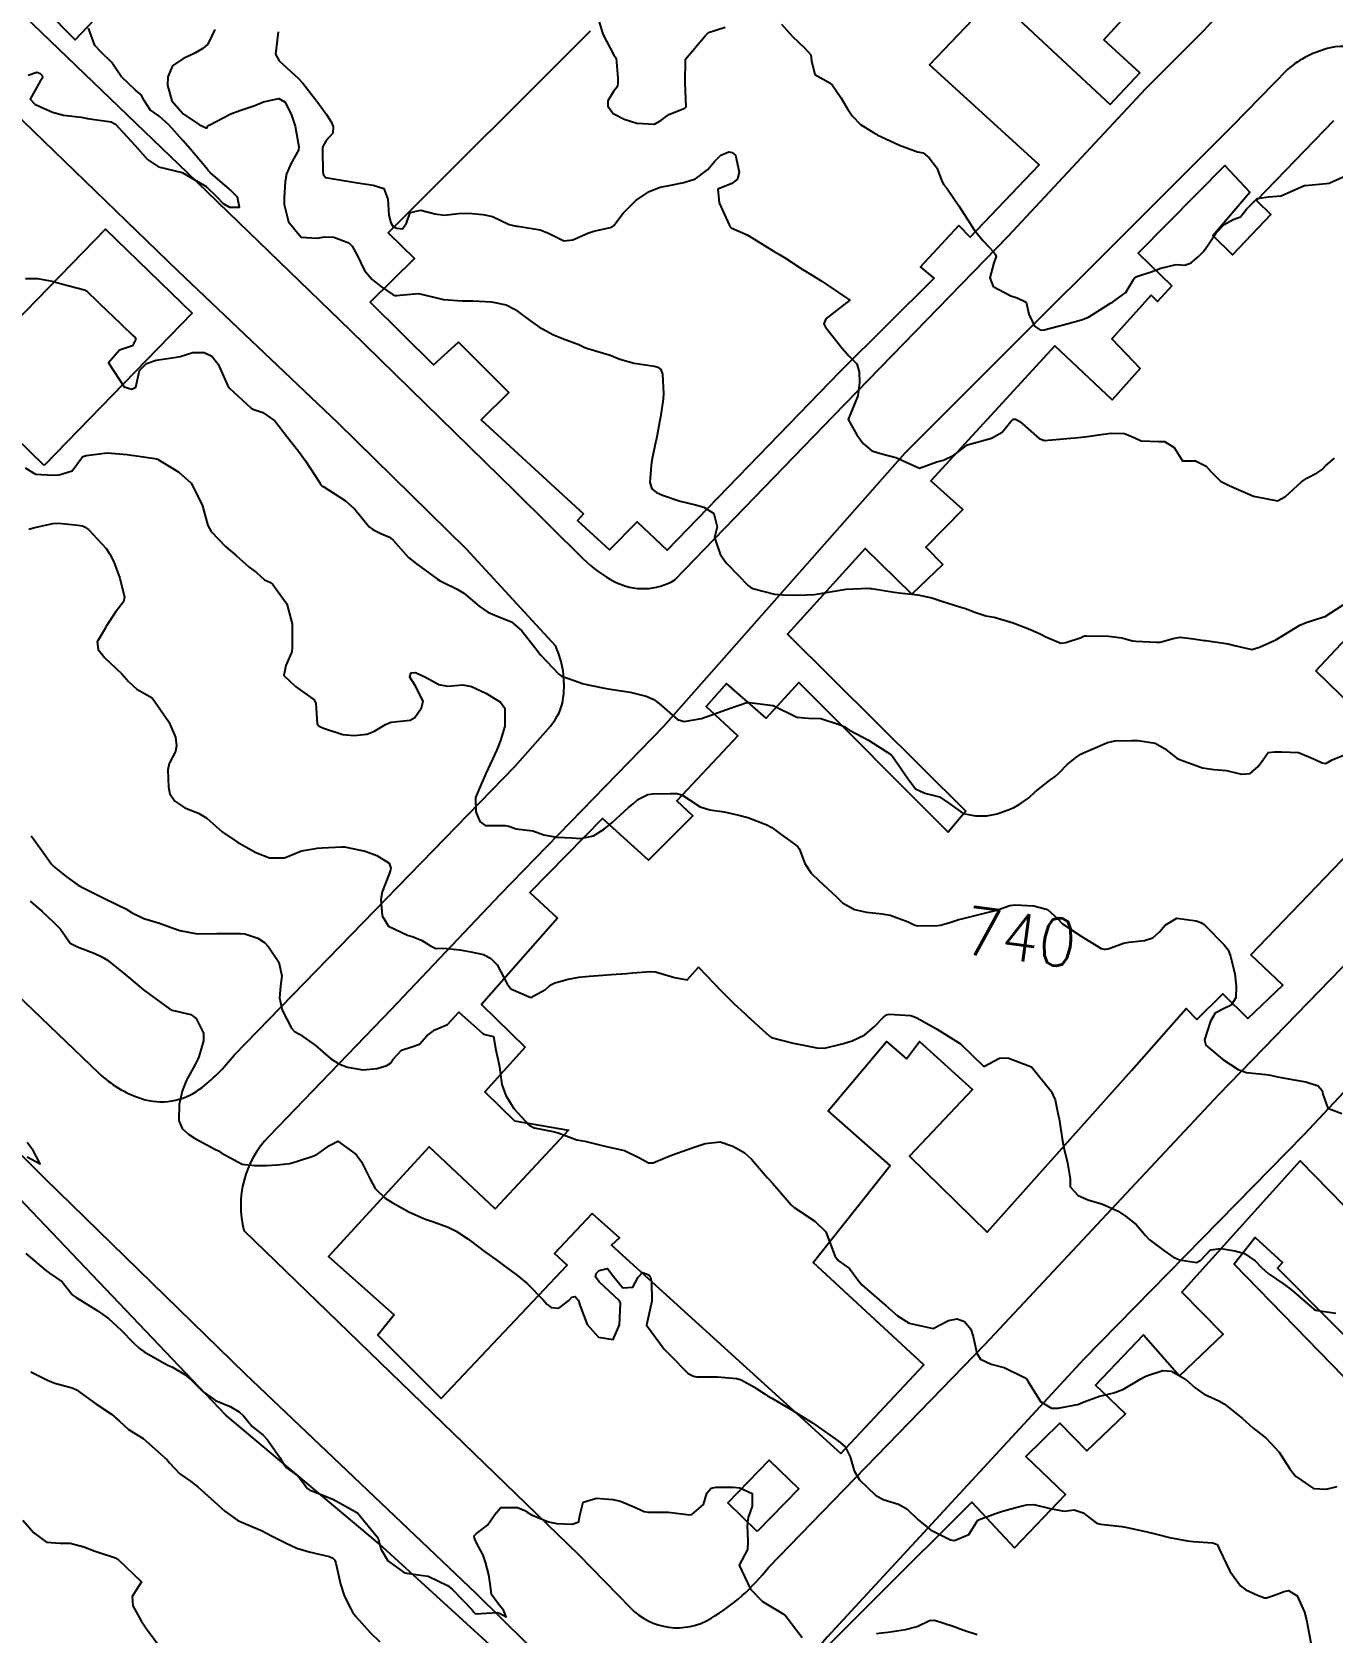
# Model space of a CAD drawing. Header units: metres. Extents: x 307586 to 320046, y 7427249 to 7434250.
# Drawn here: x 316592 to 316700.9, y 7432751 to 7432885 of the extents above; entities that cross this region are included whole.
import ezdxf
from ezdxf.enums import TextEntityAlignment as Align

# ---------------------------------------------------------------- set-up
doc = ezdxf.new("R2010")
doc.units = ezdxf.units.M
doc.header["$MEASUREMENT"] = 0
for name, color, linetype in [('Cotas', 45, 'Continuous'), ('Curvas de Nivel 1m', 11, 'Continuous'), ('Curvas de Nivel 5m', 15, 'Continuous'), ('Edificações', 30, 'Continuous'), ('Vias Primárias', 230, 'Continuous')]:
    doc.layers.add(name, color=color, linetype=linetype)
doc.styles.add('Style-STANDARD', font='STANDARD.shx')

msp = doc.modelspace()

# ---------------------------------------------------------------- linework, layer by layer
at = {"layer": 'Curvas de Nivel 1m', "flags": 128}
for points, elevation in [([(316591.67, 7432881.39), (316592.4, 7432881.66), (316592.68, 7432881.54), (316592.84, 7432881.38), (316592.88, 7432881.16), (316592.67, 7432880.89), (316591.84, 7432879.39), (316592.24, 7432878.98), (316592.65, 7432878.77), (316593.71, 7432878.3), (316594.64, 7432878.06), (316596.11, 7432877.87), (316596.64, 7432877.78), (316597.02, 7432877.72), (316598.63, 7432877.5), (316598.98, 7432877.31), (316600.61, 7432875.54), (316600.82, 7432875.29), (316601.66, 7432874.34), (316602.59, 7432873.72), (316604.58, 7432873.24), (316606.57, 7432872.09), (316607.48, 7432871.21), (316608.01, 7432870.66), (316608.54, 7432870.34), (316609.37, 7432870.35), (316609.21, 7432871.18), (316608.56, 7432871.83), (316606.94, 7432873.21), (316606.77, 7432873.4), (316606.59, 7432873.64), (316605.24, 7432875.23), (316604.61, 7432875.94), (316603.45, 7432877.25), (316602.64, 7432877.97), (316601.89, 7432878.51), (316601.4, 7432879.28), (316601.13, 7432879.75), (316600.66, 7432880.14), (316599.46, 7432881.3), (316598.69, 7432882.46), (316597.79, 7432883.32), (316597.26, 7432883.89), (316596.72, 7432885.34)], 738), ([(316607.31, 7432885.21), (316606.71, 7432883.99), (316606.29, 7432883.64), (316605.62, 7432883.23), (316605, 7432882.94), (316604.7, 7432882.82), (316603.77, 7432882.17), (316603.36, 7432881.25), (316603.35, 7432880.57), (316603.69, 7432879.25), (316604.64, 7432878.16), (316606.03, 7432877.23), (316606.63, 7432876.96), (316606.73, 7432877.12), (316606.84, 7432877.22), (316608.64, 7432878.15), (316609.39, 7432878.44), (316610.65, 7432878.86), (316611.37, 7432879.16), (316612.66, 7432879.45), (316613.18, 7432879.13), (316613.72, 7432878.06), (316614.02, 7432877.13), (316614.34, 7432875.39), (316614.3, 7432875.12), (316613.68, 7432874.04), (316613.3, 7432873.13), (316613.2, 7432872.51), (316613.1, 7432871.13), (316613.1, 7432870.58), (316613.48, 7432869.13), (316614.52, 7432867.83), (316615.88, 7432867.74), (316616.52, 7432867.86), (316617.26, 7432867.83), (316618.52, 7432867.36), (316618.79, 7432867.07), (316619.23, 7432866.34), (316619.83, 7432865.06), (316620.48, 7432864.3), (316621.17, 7432863.74), (316622.23, 7432863.02), (316622.38, 7432862.94), (316622.46, 7432862.94), (316622.53, 7432862.95), (316623.11, 7432863.01), (316624.34, 7432863.12), (316624.46, 7432863.1), (316624.84, 7432863), (316626.46, 7432862.63), (316628.02, 7432862.51), (316628.46, 7432862.51), (316628.9, 7432862.51), (316630.46, 7432862.43), (316631.7, 7432862.16), (316632.45, 7432861.78), (316633.64, 7432860.89), (316634.43, 7432860.33), (316635.61, 7432859.69), (316636.42, 7432859.34), (316637.78, 7432858.84), (316638.22, 7432858.64), (316638.41, 7432858.54), (316638.81, 7432858.43), (316640.4, 7432857.96), (316641.22, 7432857.62), (316642.4, 7432857.3), (316644.12, 7432857.04), (316644.39, 7432856.95), (316644.65, 7432856.76), (316644.77, 7432856.37), (316644.88, 7432854.75), (316644.85, 7432854.27), (316644.61, 7432852.76), (316644.57, 7432852.53), (316644.33, 7432851.27), (316644.24, 7432850.84), (316644.23, 7432850.76), (316643.9, 7432849.17), (316643.84, 7432848.76), (316643.73, 7432847.31), (316643.88, 7432846.76), (316644.27, 7432846.45), (316644.79, 7432846.23), (316646.26, 7432845.74), (316647.55, 7432845.43), (316648.25, 7432845.22), (316649.07, 7432844.7), (316649.35, 7432843.58), (316649.14, 7432842.7), (316649.61, 7432841.29), (316650.03, 7432840.69), (316650.2, 7432840.49), (316651.97, 7432838.66), (316652.09, 7432838.57), (316652.17, 7432838.52), (316652.42, 7432838.41), (316654.17, 7432837.94), (316654.91, 7432837.89), (316656.17, 7432837.86), (316657.5, 7432837.93), (316658.17, 7432838.02), (316658.64, 7432838.12), (316660.17, 7432838.38), (316662.07, 7432838.44), (316662.17, 7432838.43), (316662.29, 7432838.42), (316664.17, 7432838.13), (316664.61, 7432838.07), (316666.17, 7432837.9), (316667.33, 7432837.65), (316668.16, 7432837.35), (316669.75, 7432836.87), (316670.16, 7432836.75), (316670.37, 7432836.66), (316670.93, 7432836.44), (316671.86, 7432836.13), (316672.15, 7432836.08), (316672.55, 7432836.02), (316674.14, 7432835.55), (316675.51, 7432835.02), (316676.14, 7432834.75), (316676.39, 7432834.63), (316676.89, 7432834.37), (316678.13, 7432833.86), (316678.56, 7432833.91), (316679.83, 7432834.33), (316680.04, 7432834.43), (316680.13, 7432834.46), (316680.26, 7432834.46), (316682.13, 7432834.44), (316683.24, 7432834.29), (316684.13, 7432834.05), (316684.4, 7432834.01), (316686.13, 7432833.92), (316686.45, 7432833.93), (316687.54, 7432834.24), (316688.13, 7432834.34), (316689.25, 7432834.22), (316690.13, 7432834.08), (316690.27, 7432834.06), (316692.13, 7432833.79), (316692.66, 7432833.64), (316694.12, 7432833.33), (316694.77, 7432833.51), (316696.13, 7432834.14), (316698.15, 7432835.35), (316698.66, 7432835.59), (316700.15, 7432836.04), (316700.26, 7432836.09), (316702.17, 7432837.31)], 738), ([(316612.61, 7432885.03), (316612.37, 7432883.15), (316612.69, 7432882.59), (316614.31, 7432881.12), (316614.67, 7432880.74), (316615.94, 7432879.11), (316616.64, 7432878.1), (316617.04, 7432877.5), (316617.2, 7432877.09), (316617.18, 7432876.54), (316616.62, 7432875.94), (316616.33, 7432875.38), (316616.31, 7432875.1), (316616.34, 7432873.35), (316616.36, 7432873.1), (316616.58, 7432872.82), (316618.07, 7432872.57), (316618.58, 7432872.51), (316619.25, 7432872.39), (316620.57, 7432872.2), (316621.45, 7432871.91), (316621.8, 7432871.03), (316621.88, 7432869.69), (316622.04, 7432869.03), (316622.24, 7432868.73), (316622.53, 7432868.58), (316623.01, 7432868.53), (316623.34, 7432869.01), (316623.67, 7432869.89), (316624.55, 7432870.1), (316625.73, 7432869.8), (316626.54, 7432869.68), (316627.69, 7432869.82), (316628.55, 7432869.84), (316629.75, 7432869.73), (316630.54, 7432869.57), (316631.95, 7432868.91), (316632.42, 7432868.79), (316632.53, 7432868.76), (316632.68, 7432868.75), (316634.53, 7432868.46), (316635.24, 7432868.16), (316636.52, 7432867.53), (316637.28, 7432867.61), (316638.53, 7432868.18), (316639.02, 7432868.33), (316640.53, 7432868.66), (316640.71, 7432868.81), (316641.5, 7432869.84), (316642.4, 7432870.78), (316642.56, 7432870.92), (316643.68, 7432871.66), (316644.58, 7432872.01), (316645.2, 7432872.13), (316646.58, 7432872.4), (316647.54, 7432872.73), (316648.59, 7432873.5), (316649.14, 7432874.16), (316649.67, 7432874.7), (316650.33, 7432874.97), (316650.61, 7432874.93), (316650.9, 7432874.69), (316651.19, 7432873.29), (316651.05, 7432872.68), (316650.58, 7432872.32), (316649.41, 7432871.86), (316649.52, 7432870.7), (316650.36, 7432868.87), (316650.46, 7432868.69), (316650.53, 7432868.63), (316651.87, 7432868.02), (316652.52, 7432867.63), (316654.12, 7432866.64), (316654.51, 7432866.41), (316655.07, 7432866.07), (316656.49, 7432865.17), (316657.39, 7432864.61), (316658.06, 7432864.18), (316658.48, 7432863.91), (316660.46, 7432862.57), (316659.34, 7432861.69), (316658.45, 7432860.99), (316658.28, 7432860.59), (316658.44, 7432860.29), (316659.79, 7432858.58), (316660.41, 7432857.88), (316661.06, 7432857.22), (316661.25, 7432856.56), (316661.28, 7432855.66), (316661.14, 7432854.56), (316660.34, 7432852.57), (316661.06, 7432851.29), (316661.57, 7432850.55), (316662.31, 7432849.96), (316663.14, 7432849.7), (316664.31, 7432849.39), (316666.29, 7432848.5), (316667.75, 7432849.03), (316668.3, 7432849.18), (316669.17, 7432849.6), (316670.32, 7432850.45), (316672.33, 7432851), (316673.23, 7432851.52), (316673.95, 7432852.4), (316674.15, 7432852.6), (316674.35, 7432852.61), (316674.71, 7432852.4), (316676.33, 7432850.98), (316676.77, 7432850.82), (316678.33, 7432850.96), (316679.6, 7432851.07), (316680.33, 7432851.16), (316681.31, 7432851.29), (316682.33, 7432851.42), (316683.46, 7432851.41), (316684.33, 7432851.03), (316684.85, 7432850.8), (316686.33, 7432850.74), (316686.81, 7432850.74), (316687.62, 7432850.24), (316688.31, 7432849.11), (316689.42, 7432849.11), (316690.3, 7432848.66), (316690.72, 7432848.2), (316691.5, 7432847.41), (316692.28, 7432847.01), (316694.27, 7432846.16), (316696.27, 7432845.76), (316696.95, 7432846.13), (316698.29, 7432847.35), (316698.74, 7432847.66), (316699.58, 7432848.1), (316700.01, 7432848.38), (316700.3, 7432848.7), (316701.05, 7432849.34)], 737), ([(316639.41, 7432886.15), (316639.8, 7432884.82), (316640.71, 7432883.06), (316640.82, 7432882.92), (316640.89, 7432882.81), (316641.03, 7432881.15), (316641.05, 7432880.8), (316641.02, 7432880.46), (316640.67, 7432880.04), (316640.21, 7432879.26), (316640.2, 7432878.81), (316640.65, 7432878.18), (316641.57, 7432877.72), (316642.64, 7432877.38), (316644.1, 7432877.3), (316644.64, 7432877.6), (316645.3, 7432878.1), (316646.65, 7432878.65), (316646.77, 7432878.74), (316646.68, 7432880.74), (316646.7, 7432882.74), (316648.38, 7432884.72), (316648.54, 7432884.9), (316648.73, 7432885), (316650.02, 7432885.41)], 736), ([(316654.74, 7432885.66), (316655.66, 7432884.63), (316656.71, 7432883.66), (316657.19, 7432883.1), (316657.26, 7432882.61), (316657.54, 7432881.45), (316658.69, 7432880.8), (316658.99, 7432880.59), (316659.72, 7432879.52), (316660.26, 7432878.57), (316660.65, 7432878), (316661.35, 7432877.27), (316662.52, 7432876.54), (316662.63, 7432876.48), (316662.76, 7432876.4), (316664.62, 7432875.54), (316666.12, 7432874.99), (316666.61, 7432874.89), (316667.1, 7432874.49), (316667.74, 7432873.63), (316668.2, 7432872.48), (316668.34, 7432872.23), (316668.58, 7432871.93), (316669.6, 7432870.46), (316670.54, 7432868.97), (316670.88, 7432868.44), (316671.62, 7432867.53), (316672.51, 7432866.59), (316672.64, 7432866.42), (316672.72, 7432866.21), (316672.51, 7432865.69), (316672.2, 7432864.42), (316672.48, 7432863.71), (316673.95, 7432862.93), (316674.47, 7432862.76), (316675.23, 7432862.39), (316675.45, 7432861.39), (316675.94, 7432860.39), (316676.44, 7432860.06), (316676.74, 7432860.08), (316677.8, 7432860.36), (316678.44, 7432860.53), (316679.87, 7432860.91), (316680.45, 7432861.14), (316682.3, 7432862.3), (316682.4, 7432862.37), (316682.46, 7432862.4), (316683.57, 7432863.2), (316684.22, 7432864.28), (316684.33, 7432864.45), (316684.5, 7432864.53), (316685.79, 7432864.97), (316686.5, 7432865.25), (316687.8, 7432865.54), (316688.51, 7432865.5), (316689.05, 7432865.68), (316689.67, 7432866.22), (316690.08, 7432866.65), (316690.52, 7432867.28), (316691.15, 7432868.2), (316691.82, 7432868.91), (316692.55, 7432869.31), (316693.17, 7432869.55), (316693.68, 7432870.17), (316694.57, 7432871.06), (316695.51, 7432871.22), (316696.57, 7432871.29), (316698.4, 7432872.11), (316698.53, 7432872.16), (316698.58, 7432872.17), (316700.36, 7432872.32), (316700.59, 7432872.37), (316701.77, 7432872.9)], 736), ([(316591.46, 7432864.38), (316592.47, 7432864.38), (316593.69, 7432864.15), (316594.47, 7432863.93), (316596.38, 7432863.43), (316596.46, 7432863.4), (316596.5, 7432863.38), (316596.56, 7432863.34), (316598.44, 7432861.54), (316598.67, 7432861.31), (316600.42, 7432859.63), (316600.6, 7432859.47), (316600.69, 7432859.29), (316600.41, 7432858.74), (316599.32, 7432858.38), (316598.39, 7432857.31), (316599.72, 7432855.3), (316600.36, 7432855.12), (316600.68, 7432855.29), (316600.99, 7432856.67), (316601.57, 7432857.27), (316602.4, 7432857.53), (316603.89, 7432857.75), (316604.4, 7432857.85), (316605.46, 7432858.17), (316606.4, 7432858.18), (316607.06, 7432857.87), (316607.59, 7432857.2), (316608.37, 7432855.45), (316608.53, 7432855.19), (316610.35, 7432853.53), (316610.58, 7432853.4), (316611.32, 7432853.16), (316612.33, 7432852.45), (316613.36, 7432851.13), (316614.3, 7432849.92), (316614.9, 7432849.11), (316616.03, 7432847.35), (316616.19, 7432847.1), (316616.27, 7432847.03), (316616.44, 7432846.93), (316618.25, 7432845.76), (316619.02, 7432845.06), (316620.23, 7432843.59), (316620.53, 7432843.35), (316621.2, 7432843.04), (316621.92, 7432842.72), (316622.22, 7432842.47), (316623.53, 7432841.01), (316624.2, 7432840.48), (316625.94, 7432839.21), (316626.17, 7432839.06), (316626.33, 7432838.98), (316627.59, 7432838.38), (316628.16, 7432838.02), (316629.43, 7432836.94), (316630.15, 7432836.44), (316630.95, 7432836.11), (316632.13, 7432835.63), (316633, 7432834.89), (316634.11, 7432833.45), (316634.56, 7432832.88), (316636.09, 7432831.25), (316636.32, 7432831.09), (316637, 7432830.85), (316638.08, 7432830.47), (316638.55, 7432830.35), (316640.07, 7432830.05), (316640.96, 7432829.91), (316642.07, 7432829.75), (316643.41, 7432829.42), (316644.06, 7432829.13), (316644.52, 7432828.76), (316646.04, 7432827.46), (316646.61, 7432827.3), (316648.04, 7432827.55), (316648.91, 7432827.84), (316650.05, 7432828.26), (316651.2, 7432828.67), (316651.85, 7432828.87), (316652.06, 7432828.89), (316654.05, 7432828.64), (316656.04, 7432827.66), (316657.01, 7432827.57), (316658.04, 7432827.54), (316659.58, 7432827.03), (316660.04, 7432826.83), (316660.2, 7432826.73), (316660.44, 7432826.56), (316661.49, 7432826.01), (316662.02, 7432825.74), (316663.91, 7432824.52), (316664.01, 7432824.41), (316665.31, 7432822.51), (316665.97, 7432821.66), (316666.76, 7432821.28), (316667.97, 7432820.99), (316668.75, 7432820.46), (316669.95, 7432819.59), (316671, 7432819.38), (316671.95, 7432819.4), (316672.79, 7432819.57), (316673.96, 7432819.99), (316674.24, 7432820.12), (316674.74, 7432820.39), (316675.44, 7432820.91), (316675.97, 7432821.4), (316677.19, 7432822.36), (316677.66, 7432822.68), (316677.99, 7432822.99), (316678.65, 7432823.69), (316679.48, 7432824.34), (316679.8, 7432824.55), (316680.02, 7432824.66), (316680.62, 7432824.93), (316682.03, 7432825.53), (316682.64, 7432825.68), (316684.03, 7432825.71), (316684.61, 7432825.69), (316686.03, 7432825.47), (316686.8, 7432825.02), (316687.84, 7432824.23), (316688.01, 7432824.14), (316688.16, 7432824.08), (316690, 7432823.42), (316690.94, 7432823.26), (316692, 7432823.19), (316693.27, 7432822.89), (316693.99, 7432822.94), (316694.64, 7432823.51), (316695.11, 7432824.15), (316695.48, 7432824.69), (316696.02, 7432824.74), (316696.63, 7432824.75), (316698.02, 7432824.7), (316699.43, 7432824.1), (316700.01, 7432823.83), (316700.31, 7432823.78), (316700.86, 7432824.08), (316702.02, 7432824.56)], 739), ([(316591.74, 7432843.39), (316592.22, 7432843.53), (316593.73, 7432843.86), (316594.23, 7432843.88), (316595.84, 7432843.73), (316596.23, 7432843.68), (316596.46, 7432843.57), (316596.75, 7432843.33), (316598.2, 7432841.78), (316598.51, 7432841.31), (316598.84, 7432840.65), (316599.34, 7432839.3), (316599.75, 7432837.7), (316599.65, 7432837.3), (316598.99, 7432836.45), (316598.22, 7432835.31), (316598.19, 7432835.24), (316598.12, 7432835.08), (316597.46, 7432833.97), (316597.54, 7432833.32), (316598.09, 7432832.61), (316599.48, 7432831.3), (316600.07, 7432830.65), (316600.77, 7432829.99), (316602.05, 7432829.26), (316603.46, 7432827.25), (316604.01, 7432825.98), (316604.1, 7432825.24), (316604, 7432824.78), (316603.48, 7432823.76), (316603.36, 7432823.25), (316603.41, 7432821.8), (316603.53, 7432821.24), (316603.95, 7432820.62), (316604.78, 7432820.06), (316605.94, 7432819.62), (316606.63, 7432819.2), (316607.92, 7432818.06), (316609.2, 7432817.18), (316609.91, 7432816.79), (316610.73, 7432816.33), (316611.89, 7432815.88), (316613.14, 7432815.88), (316613.9, 7432816.17), (316614.57, 7432816.45), (316615.91, 7432816.69), (316616.28, 7432816.71), (316617.91, 7432816.81), (316618.17, 7432816.81), (316619.9, 7432816.43), (316620.86, 7432816.08), (316621.89, 7432815.43), (316622.03, 7432815.02), (316622.02, 7432814.88), (316621.88, 7432814.46), (316621.3, 7432813.03), (316621.21, 7432812.39), (316621.32, 7432811.03), (316621.83, 7432810.16), (316623.43, 7432809.39), (316623.82, 7432809.3), (316624.61, 7432808.99), (316625.35, 7432808.52), (316625.81, 7432808.29), (316626.45, 7432808.32), (316627.81, 7432808.18), (316628.74, 7432808.01), (316629.8, 7432807.79), (316630.37, 7432807.49), (316630.93, 7432806.91), (316631.77, 7432805.34), (316632.08, 7432804.9), (316633.76, 7432804.18), (316634.99, 7432804.86), (316635.39, 7432805.23), (316635.77, 7432805.41), (316636.88, 7432805.73), (316637.78, 7432805.88), (316638.64, 7432805.96), (316639.78, 7432806.06), (316640.48, 7432806.1), (316641.78, 7432806.19), (316642.31, 7432806.25), (316643.79, 7432806.37), (316644.21, 7432806.33), (316645.78, 7432805.85), (316646.85, 7432805.65), (316647.79, 7432806.71), (316649.76, 7432804.69), (316650.75, 7432803.67), (316651.74, 7432802.79), (316651.88, 7432802.66), (316653.73, 7432800.94), (316653.92, 7432800.83), (316654.74, 7432800.62), (316655.72, 7432800.37), (316656.03, 7432800.3), (316657.71, 7432799.97), (316658.35, 7432799.95), (316659.72, 7432800.28), (316659.94, 7432800.34), (316660.65, 7432800.56), (316661.73, 7432801.07), (316662.52, 7432801.75), (316663.27, 7432802.52), (316663.54, 7432802.73), (316663.75, 7432802.78), (316665.56, 7432802.68), (316665.75, 7432802.63), (316666.07, 7432802.49), (316667.73, 7432801.57), (316669.52, 7432800.45), (316669.72, 7432800.3), (316671.69, 7432798.42), (316673.01, 7432799.1), (316673.7, 7432799.13), (316675.69, 7432798.37), (316677.31, 7432796.35), (316677.67, 7432795.62), (316677.92, 7432794.35), (316677.98, 7432794.02), (316678.25, 7432792.34), (316678.37, 7432791.59), (316678.69, 7432790.34), (316678.91, 7432789.01), (316678.91, 7432788.34), (316679.57, 7432787.61), (316680.47, 7432787.22), (316681.56, 7432786.91), (316682.93, 7432786.29), (316683.55, 7432785.88), (316684.44, 7432785.17), (316685.22, 7432784.25), (316685.53, 7432783.92), (316686.76, 7432782.99), (316687.51, 7432782.47), (316688.07, 7432782.22), (316689.5, 7432782.01), (316689.85, 7432782.2), (316690.65, 7432783.06), (316691.52, 7432783.18), (316692.71, 7432782.97), (316693.51, 7432782.74), (316694.39, 7432782.15), (316694.94, 7432781.58), (316695.49, 7432781.08), (316696.88, 7432780.12), (316697.48, 7432779.67), (316699.31, 7432778.09), (316699.45, 7432778.02), (316701.15, 7432777.77)], 741), ([(316591.92, 7432817.72), (316592.17, 7432817.38), (316592.97, 7432816.3), (316593.64, 7432815.36), (316593.88, 7432815.1), (316594.85, 7432814.32), (316595.87, 7432813.6), (316596.33, 7432813.33), (316597.85, 7432812.59), (316599.22, 7432811.92), (316599.84, 7432811.61), (316600.39, 7432811.28), (316601.35, 7432810.79), (316601.83, 7432810.65), (316602.66, 7432810.41), (316603.82, 7432809.98), (316604.37, 7432809.78), (316605.82, 7432809.52), (316607.46, 7432809.55), (316607.82, 7432809.55), (316609.45, 7432809.55), (316609.82, 7432809.52), (316610.91, 7432809.15), (316611.46, 7432808.79), (316611.81, 7432808.42), (316612.65, 7432807.13), (316612.91, 7432806), (316612.81, 7432805.13), (316612.71, 7432804.17), (316612.95, 7432803.13), (316613.73, 7432801.61), (316613.96, 7432801.35), (316614.38, 7432801.11), (316615.71, 7432800.19), (316617, 7432799.08), (316617.69, 7432798.62), (316618.4, 7432798.35), (316619.68, 7432798.13), (316620.9, 7432798.25), (316621.69, 7432798.48), (316622.01, 7432798.7), (316622.23, 7432799.01), (316622.94, 7432799.77), (316623.71, 7432800.02), (316624.43, 7432800.27), (316625.06, 7432800.98), (316625.73, 7432801.47), (316626.77, 7432801.93), (316627.74, 7432802.95), (316629.73, 7432801.18), (316629.9, 7432801.1), (316630.64, 7432800.92), (316630.84, 7432799.78), (316631.03, 7432798.91), (316631.15, 7432798.37), (316631.33, 7432796.91), (316631.66, 7432795.97), (316632.34, 7432794.89), (316633.63, 7432793.49), (316634.03, 7432793.28), (316635.62, 7432792.96), (316636.04, 7432792.85), (316637.62, 7432792.28), (316638.28, 7432792.16), (316639.61, 7432791.83), (316640.45, 7432791.64), (316641.61, 7432791.38), (316642.85, 7432790.77), (316643.6, 7432790.33), (316644.01, 7432790.34), (316644.92, 7432790.74), (316645.61, 7432791), (316646.88, 7432791.45), (316647.61, 7432791.7), (316648.36, 7432791.96), (316649.62, 7432792.1), (316650.68, 7432791.74), (316651.61, 7432791.22), (316652.24, 7432790.65), (316653.58, 7432789.09), (316653.99, 7432788.63), (316654.73, 7432787.79), (316655.56, 7432786.84), (316655.81, 7432786.61), (316657.54, 7432785.46), (316658.45, 7432784.58), (316659.01, 7432783.08), (316659.2, 7432782.57), (316659.5, 7432782.17), (316660.44, 7432781.5), (316661.15, 7432780.54), (316661.48, 7432780.14), (316663.35, 7432778.52), (316663.45, 7432778.43), (316664.47, 7432777.53), (316665.44, 7432776.91), (316667.43, 7432776.47), (316668.74, 7432777.15), (316669.44, 7432777.28), (316670.07, 7432777.07), (316670.59, 7432776.43), (316670.8, 7432775.81), (316671.1, 7432774.42), (316671.41, 7432773.92), (316672.31, 7432773.5), (316673.4, 7432773.21), (316675.09, 7432772.37), (316675.26, 7432772.25), (316675.38, 7432772.06), (316676.42, 7432770.36), (316677.35, 7432769.8), (316677.9, 7432769.8), (316679.36, 7432770.08), (316679.56, 7432770.12), (316680.01, 7432770.32), (316681.37, 7432770.82), (316682.56, 7432771.1), (316683.37, 7432771.39), (316684.84, 7432772.26), (316685.19, 7432772.45), (316685.39, 7432772.53), (316686.67, 7432772.96), (316687.39, 7432772.91), (316688.56, 7432772.22), (316689.38, 7432771.51), (316690.14, 7432770.97), (316691.37, 7432770.43), (316691.82, 7432770.18), (316693.34, 7432768.94), (316694.22, 7432768.15), (316694.84, 7432767.65), (316695.32, 7432767.29), (316696.42, 7432766.12), (316697.3, 7432764.73), (316697.77, 7432764.11), (316699.28, 7432763.08), (316700.34, 7432763.01), (316701.28, 7432763.24)], 742), ([(316591.85, 7432812.26), (316592.84, 7432811.37), (316593.82, 7432810.45), (316594.37, 7432809.9), (316594.77, 7432809.35), (316595.2, 7432808.73), (316595.8, 7432808.42), (316597.25, 7432807.87), (316597.8, 7432807.61), (316598.32, 7432807.3), (316599.78, 7432806.15), (316600.8, 7432805.27), (316601.33, 7432804.83), (316601.76, 7432804.52), (316603.5, 7432803.24), (316603.74, 7432803.13), (316605.28, 7432802.75), (316605.74, 7432802.43), (316606.35, 7432801.2), (316606.35, 7432800.57), (316605.95, 7432799.21), (316605.88, 7432799.02), (316605.69, 7432798.64), (316604.89, 7432797.22), (316604.56, 7432796.33), (316604.31, 7432795.23), (316604.29, 7432793.89), (316604.58, 7432793.23), (316605.12, 7432792.72), (316605.61, 7432792.4), (316607.3, 7432791.5), (316607.6, 7432791.34), (316607.84, 7432791.19), (316609.59, 7432790.24), (316610.63, 7432790.11), (316611.59, 7432790.12), (316612.53, 7432790.18), (316613.59, 7432790.3), (316614.23, 7432790.47), (316615.6, 7432790.94), (316615.71, 7432790.98), (316615.94, 7432791.09), (316616.89, 7432791.79), (316617.61, 7432792.16), (316619.14, 7432791.05), (316619.59, 7432790.42), (316620.29, 7432789.04), (316620.73, 7432788.2), (316621.56, 7432787.38), (316622.15, 7432787.01), (316623.54, 7432786.24), (316624.86, 7432785.66), (316625.53, 7432785.42), (316626.83, 7432784.96), (316627.52, 7432784.63), (316628.48, 7432783.98), (316629.51, 7432783.21), (316629.66, 7432783.08), (316629.87, 7432782.92), (316630.83, 7432782.24), (316631.49, 7432781.76), (316632.68, 7432780.89), (316633.47, 7432780.22), (316634.8, 7432778.86), (316635.1, 7432778.51), (316635.45, 7432778.23), (316636.1, 7432778.19), (316636.95, 7432778.83), (316637.2, 7432779.09), (316637.46, 7432779.16), (316637.74, 7432778.83), (316637.85, 7432778.42), (316638.47, 7432776.82), (316639.42, 7432775.76), (316640.66, 7432775.55), (316641.18, 7432776.78), (316641.26, 7432778.59), (316641.18, 7432778.78), (316639.48, 7432780.39), (316639.16, 7432780.81), (316639.22, 7432781.07), (316639.49, 7432781.33), (316640.19, 7432781.5), (316640.7, 7432780.79), (316641.47, 7432779.87), (316642.3, 7432779.94), (316642.75, 7432780.77), (316643.1, 7432781.15), (316643.49, 7432781.02), (316643.67, 7432780.94), (316643.79, 7432780.76), (316643.86, 7432780.37), (316643.9, 7432778.75), (316643.43, 7432776.76), (316644.93, 7432774.74), (316645.17, 7432774.5), (316645.4, 7432774.27), (316646.93, 7432772.71), (316647.38, 7432772.49), (316647.67, 7432772.42), (316649.38, 7432772.44), (316651.01, 7432772.29), (316651.38, 7432772.17), (316652.44, 7432771.59), (316653.37, 7432770.98), (316653.57, 7432770.84), (316653.93, 7432770.63), (316655.35, 7432769.8), (316657.33, 7432768.59), (316659.32, 7432767.17), (316659.67, 7432766.92), (316660.07, 7432766.56), (316660.49, 7432765.74), (316660.84, 7432764.55), (316661.28, 7432763.81), (316662.61, 7432762.53), (316663.26, 7432762.16), (316664.54, 7432761.78), (316665.25, 7432761.37), (316666.15, 7432760.48), (316667.23, 7432759.62), (316668.9, 7432758.77), (316669.22, 7432758.73), (316670.43, 7432759.23), (316671.18, 7432760.42), (316671.24, 7432760.47), (316672.67, 7432760.98), (316673.25, 7432761.19), (316674.37, 7432761.5), (316675.26, 7432761.72), (316675.88, 7432761.74), (316677.25, 7432761.4), (316678.4, 7432761.19), (316679.25, 7432761.28), (316679.99, 7432761.05), (316680.99, 7432760.3), (316681.24, 7432760.15), (316681.44, 7432760.1), (316683.24, 7432759.9), (316683.69, 7432759.82), (316685.23, 7432759.47), (316686.24, 7432759.23), (316687.22, 7432758.97), (316688.75, 7432758.69), (316689.22, 7432758.65), (316690.87, 7432758.54), (316691.22, 7432758.38), (316691.34, 7432758.18), (316691.43, 7432757.96), (316692.27, 7432756.17), (316693.18, 7432754.93), (316693.62, 7432754.59), (316694.6, 7432754.14), (316695.17, 7432753.94), (316695.36, 7432753.94), (316695.95, 7432754.12), (316696.84, 7432754.45), (316697.18, 7432754.53), (316697.92, 7432754.1), (316698.52, 7432752.73), (316698.69, 7432752.09), (316699.06, 7432750.15)], 743), ([(316591.59, 7432790.85), (316592.69, 7432790.26), (316592.1, 7432791.37), (316591.6, 7432792.05)], 743), ([(316591.49, 7432782.74), (316593.13, 7432781.36), (316593.47, 7432781.12), (316594.51, 7432780.39), (316595.36, 7432779.33), (316595.4, 7432779.28), (316595.45, 7432779.23), (316595.7, 7432779.08), (316597.44, 7432777.99), (316598.4, 7432777.3), (316599.42, 7432776.37), (316600.5, 7432775.27), (316600.96, 7432774.83), (316601.4, 7432774.51), (316603.06, 7432773.57), (316603.38, 7432773.4), (316603.5, 7432773.35), (316603.75, 7432773.23), (316604.78, 7432772.62), (316605.37, 7432772.12), (316606.31, 7432771.2), (316607.35, 7432770.46), (316608.59, 7432769.94), (316609.34, 7432769.51), (316609.69, 7432769.16), (316610.44, 7432768.27), (316611.32, 7432767.56), (316611.71, 7432767.14), (316612.75, 7432765.67), (316613.09, 7432765.12), (316613.28, 7432764.85), (316614.27, 7432764.1), (316615.07, 7432763.09), (316615.17, 7432763), (316615.26, 7432762.95), (316615.5, 7432762.85), (316617.25, 7432762.15), (316619.24, 7432761.05), (316620.9, 7432759.02), (316621, 7432758.81), (316621.2, 7432758.03), (316621.78, 7432757.01), (316623.18, 7432756.01), (316624.32, 7432755.84), (316625.17, 7432755.73), (316626.78, 7432754.95), (316627.16, 7432754.65), (316628.84, 7432752.93), (316628.97, 7432752.76), (316629.14, 7432752.6), (316630.93, 7432752.7), (316631.14, 7432752.64), (316631.7, 7432752.34), (316631.48, 7432752.9), (316631.15, 7432753.28), (316630.46, 7432754.21), (316630.39, 7432754.91), (316630.25, 7432755.84), (316629.97, 7432756.92), (316629.78, 7432757.51), (316629.21, 7432758.54), (316629.03, 7432758.93), (316629.02, 7432759.13), (316629.22, 7432759.3), (316630.13, 7432760.02), (316630.74, 7432760.91), (316631.25, 7432761.49), (316632.63, 7432761.5), (316633.25, 7432761.23), (316633.46, 7432761.09), (316633.82, 7432760.87), (316635.23, 7432760.3), (316635.93, 7432760.14), (316637.23, 7432760.08), (316637.77, 7432760.29), (316637.85, 7432760.82), (316638.15, 7432761.93), (316639.26, 7432762.27), (316640.63, 7432762.17), (316641.26, 7432762.03), (316642.52, 7432761.5), (316643.25, 7432761.15), (316643.6, 7432761.11), (316645.25, 7432761.09), (316647.08, 7432760.88), (316647.24, 7432760.9), (316648.22, 7432761.74), (316648.5, 7432762.7), (316648.86, 7432763.1), (316649.27, 7432763.18), (316650.74, 7432763.2), (316651.27, 7432763.14), (316652.3, 7432762.65), (316652.29, 7432761.61), (316651.96, 7432760.65), (316651.88, 7432760.01), (316651.92, 7432758.65), (316651.9, 7432757.96), (316651.19, 7432756.66), (316652.16, 7432754.65), (316653.16, 7432753.62), (316654.84, 7432752.61), (316655.02, 7432752.49), (316655.14, 7432752.35), (316656.48, 7432750.6)], 744), ([(316591.22, 7432760.42), (316592.16, 7432759.37), (316593.21, 7432758.6), (316594.35, 7432758.49), (316595.2, 7432758.5), (316596.33, 7432758.19), (316597.2, 7432757.86), (316597.62, 7432757.73), (316598.99, 7432757.28), (316599.19, 7432757.17), (316601.16, 7432755.26), (316600.39, 7432754.03), (316600.45, 7432753.27), (316601.13, 7432752.01), (316601.63, 7432751.25), (316603.09, 7432749.32)], 746), ([(316662.71, 7432750.95), (316663.13, 7432751), (316663.68, 7432751.06), (316665.13, 7432751.28), (316666.1, 7432751.52), (316667.14, 7432752.02), (316667.55, 7432752.06), (316669.13, 7432751.55), (316669.94, 7432751.25), (316671.13, 7432750.86)], 744)]:
    msp.add_lwpolyline(points, dxfattribs=dict(at, elevation=elevation))
at = {"layer": 'Curvas de Nivel 5m', "flags": 128}
for points, elevation in [([(316591.41, 7432848.52), (316592.28, 7432847.99), (316593.74, 7432847.9), (316594.28, 7432847.94), (316595.35, 7432848.28), (316596.15, 7432849.34), (316596.2, 7432849.43), (316596.29, 7432849.48), (316596.52, 7432849.56), (316598.3, 7432849.78), (316599.96, 7432849.63), (316600.3, 7432849.58), (316600.56, 7432849.55), (316602.29, 7432849.32), (316602.49, 7432849.26), (316604.28, 7432848.16), (316605.31, 7432847.23), (316606.25, 7432845.43), (316606.31, 7432845.22), (316606.73, 7432843.71), (316606.99, 7432843.21), (316608.2, 7432841.95), (316609.08, 7432841.18), (316610.18, 7432840.22), (316610.79, 7432839.77), (316611.47, 7432839.15), (316611.95, 7432838.92), (316612.17, 7432838.77), (316613.32, 7432837.13), (316613.78, 7432835.47), (316613.79, 7432835.12), (316613.78, 7432833.45), (316613.74, 7432833.12), (316613.24, 7432831.98), (316613.09, 7432831.13), (316614.07, 7432830.21), (316615.61, 7432829.1), (316615.76, 7432828.81), (316615.88, 7432827.09), (316616.03, 7432826.89), (316616.39, 7432826.72), (316618.02, 7432826.2), (316618.97, 7432826.11), (316620.02, 7432826.23), (316620.61, 7432826.46), (316621.58, 7432827.03), (316622.04, 7432827.23), (316623.65, 7432827.39), (316624.04, 7432827.62), (316624.61, 7432828.43), (316624.74, 7432828.99), (316624.07, 7432830.29), (316623.62, 7432831), (316623.72, 7432831.37), (316624.09, 7432831.4), (316624.95, 7432830.99), (316626.07, 7432830.4), (316626.78, 7432830.26), (316628.07, 7432830.35), (316628.79, 7432830.22), (316630.06, 7432829.63), (316631.22, 7432828.91), (316631.57, 7432828.42), (316631.59, 7432826.91), (316631.22, 7432825.7), (316630.91, 7432824.92), (316629.98, 7432822.93), (316629.39, 7432821.52), (316629.13, 7432820.94), (316629.15, 7432819.73), (316629.5, 7432818.93), (316629.93, 7432818.58), (316631.61, 7432818.58), (316631.93, 7432818.54), (316632.52, 7432818.31), (316633.93, 7432818.15), (316634.84, 7432817.79), (316635.92, 7432817.61), (316637.21, 7432817.55), (316637.92, 7432817.5), (316639.01, 7432817.73), (316639.93, 7432818.3), (316640.53, 7432818.8), (316641.26, 7432819.48), (316641.95, 7432820.1), (316642.32, 7432820.41), (316642.72, 7432820.77), (316643.55, 7432821.18), (316643.97, 7432821.24), (316645.45, 7432821.26), (316645.97, 7432821.25), (316646.39, 7432821.16), (316647.05, 7432820.72), (316647.95, 7432820.14), (316648.75, 7432819.9), (316649.95, 7432819.72), (316651.16, 7432819.46), (316651.94, 7432819.25), (316653.52, 7432818.64), (316653.93, 7432818.41), (316654.73, 7432817.82), (316655.92, 7432816.96), (316656.11, 7432816.81), (316656.25, 7432816.61), (316656.69, 7432815.4), (316657.22, 7432814.6), (316657.88, 7432813.99), (316659.37, 7432812.57), (316659.86, 7432812.12), (316660.86, 7432811.56), (316661.85, 7432811.33), (316663.18, 7432811.19), (316663.85, 7432811.08), (316665.34, 7432810.51), (316665.84, 7432810.28), (316666.14, 7432810.19), (316667.84, 7432810.2), (316668.07, 7432810.24), (316668.83, 7432810.46), (316669.59, 7432810.71), (316669.85, 7432810.78), (316670.29, 7432810.89), (316671.85, 7432811.26), (316672.77, 7432811.5), (316673.86, 7432811.9), (316674.3, 7432811.95), (316675.86, 7432811.85), (316677.03, 7432811.54), (316677.85, 7432810.8), (316678.27, 7432810.35), (316679.83, 7432809.33), (316681.51, 7432808.3), (316681.74, 7432808.23), (316681.81, 7432808.22), (316681.89, 7432808.22), (316682.18, 7432808.3), (316683.38, 7432808.72), (316683.82, 7432808.83), (316685.14, 7432808.95), (316685.83, 7432809.19), (316686.4, 7432809.69), (316686.87, 7432810.24), (316687.85, 7432810.82), (316689.45, 7432810.61), (316689.85, 7432810.45), (316690, 7432810.37), (316690.21, 7432810.2), (316691.82, 7432808.58), (316692.13, 7432808.18), (316692.34, 7432807.64), (316692.69, 7432806.17), (316692.82, 7432805.13), (316692.77, 7432804.17), (316692.39, 7432803.54), (316691.76, 7432803.23), (316691.06, 7432802.88), (316690.67, 7432802.2), (316690.17, 7432800.65), (316690.28, 7432800.2), (316691.7, 7432798.98), (316692.99, 7432798.17), (316693.69, 7432797.91), (316695.29, 7432797.74), (316695.69, 7432797.68), (316696.27, 7432797.54), (316697.68, 7432797.29), (316698.65, 7432797.13), (316699.68, 7432796.78), (316700, 7432796.4), (316700.08, 7432796.08), (316700.5, 7432794.92), (316701.66, 7432794.48)], 740), ([(316591.9, 7432772.85), (316593.36, 7432772.11), (316593.92, 7432771.91), (316595.36, 7432771.5), (316595.71, 7432771.33), (316597.35, 7432770.16), (316598.65, 7432769.3), (316599.33, 7432768.72), (316600.08, 7432768.03), (316601.31, 7432767.26), (316603.29, 7432765.5), (316603.52, 7432765.24), (316604.36, 7432764.31), (316605.27, 7432763.68), (316605.92, 7432763.2), (316607.25, 7432761.98), (316608.14, 7432761.18), (316609.23, 7432760.4), (316610.54, 7432759.83), (316611.22, 7432759.55), (316612.05, 7432759.13), (316613.21, 7432758.52), (316614.17, 7432758.08), (316615.2, 7432757.78), (316616.88, 7432757.39), (316617.19, 7432757.25), (316617.34, 7432757.07), (316617.43, 7432756.82), (316617.83, 7432755.06), (316618.15, 7432754.05), (316618.65, 7432753.05), (316618.84, 7432752.74), (316619.14, 7432752.34), (316620.32, 7432751.03), (316621.11, 7432750.25)], 745)]:
    msp.add_lwpolyline(points, dxfattribs=dict(at, elevation=elevation))
at = {"layer": 'Edificações'}
for points in [[(316587.86, 7432892.19), (316595.61, 7432884.35), (316603.25, 7432892.43)], [(316638.74, 7432885.09), (316621.82, 7432868.19), (316624.03, 7432866.05), (316620.31, 7432862.39), (316625.61, 7432857.15), (316627.69, 7432859.04), (316631.92, 7432854.82), (316629.59, 7432852.54), (316638.17, 7432844.68), (316637.66, 7432844.13), (316640.35, 7432841.67), (316642.65, 7432844), (316645.18, 7432841.63), (316659.67, 7432856.58), (316667.54, 7432864.41), (316666.39, 7432865.34), (316669.6, 7432868.81), (316670.55, 7432867.83), (316676.33, 7432873.88), (316667.15, 7432882.25), (316672.58, 7432887.99), (316682.25, 7432878.93), (316684.76, 7432881.6), (316681.73, 7432884.35), (316686.63, 7432889.72)], [(316700.97, 7432877.58), (316694.51, 7432870.91), (316695.71, 7432869.74), (316692.51, 7432866.36), (316690.85, 7432867.99), (316693.95, 7432871.59), (316691.86, 7432873.83), (316684.6, 7432866.51), (316687.43, 7432863.76), (316686.23, 7432862.44), (316685.7, 7432862.97), (316682.41, 7432859.33), (316684.78, 7432856.85), (316682.43, 7432854.22), (316677.64, 7432858.73), (316667.26, 7432847.45), (316669.93, 7432845.03), (316666.82, 7432841.89), (316668.25, 7432840.43), (316665.67, 7432837.94), (316661.75, 7432841.76), (316655.24, 7432834.61), (316670.19, 7432819.78), (316668.69, 7432818.03), (316656.2, 7432830.56), (316653.45, 7432827.57), (316650.15, 7432830.46), (316648.44, 7432828.55), (316651.1, 7432826.09), (316645.97, 7432820.64), (316647.33, 7432819.39), (316643.61, 7432815.69), (316639.76, 7432819.18), (316633.67, 7432812.97), (316636, 7432810.83), (316629.63, 7432803.6), (316633.29, 7432800.04), (316629.91, 7432796.28), (316632.4, 7432793.86), (316636.91, 7432793.07), (316630.76, 7432786.48), (316625.24, 7432791.67), (316616.82, 7432782.5), (316622.31, 7432777.61), (316620.96, 7432775.91), (316626.26, 7432770.6), (316636.81, 7432781.78), (316635.75, 7432782.75), (316638.89, 7432786.09), (316641.17, 7432784.07), (316640.52, 7432783.46), (316659.7, 7432766.02), (316666.66, 7432773.43), (316657.41, 7432781.99), (316663.84, 7432790.11), (316658.64, 7432794.7), (316663.53, 7432800.51), (316665.22, 7432799.05), (316666.29, 7432800.51), (316670.74, 7432796.47), (316665.46, 7432790.9), (316671.96, 7432784.55), (316684.05, 7432798.08), (316688.62, 7432803.25), (316689.53, 7432802.34), (316691.69, 7432804.5), (316693.8, 7432802.44), (316696.73, 7432805.22), (316694.04, 7432807.76), (316705.08, 7432819.24)], [(316711.18, 7432820.15), (316699.47, 7432831.53), (316702.88, 7432835.17)], [(316591.91, 7432727.55), (316597.32, 7432721.94), (316596.48, 7432721.07), (316603.22, 7432714.85), (316610.57, 7432717.62), (316623.81, 7432722.72), (316627.22, 7432725.16), (316637.67, 7432729.53), (316643.72, 7432732.26), (316644.42, 7432734.61), (316631.88, 7432747.29), (316632.52, 7432747.98), (316621.09, 7432758.43), (316608.22, 7432769.23), (316586.97, 7432791.52)], [(316654.89, 7432746.19), (316670.68, 7432761.94), (316674.26, 7432758.1), (316678.51, 7432762.57), (316675.21, 7432765.75), (316678.06, 7432768.56), (316680.3, 7432766.22), (316683.54, 7432769.34), (316681.03, 7432771.74), (316685.05, 7432775.93), (316688.08, 7432772.52), (316691.72, 7432775.99), (316688.25, 7432779.51), (316698.17, 7432790.5), (316710.35, 7432778.07)], [(316704.82, 7432772.92), (316696.26, 7432781.52), (316696.7, 7432782.01), (316694.4, 7432784.09), (316692.64, 7432781.85), (316706.85, 7432767.27)]]:
    msp.add_lwpolyline(points, dxfattribs=at)
for points in [[(316593.01, 7432848.72), (316585.75, 7432855.77), (316598.14, 7432868.52), (316605.4, 7432861.47)], [(316652.72, 7432759.48), (316650.24, 7432761.88), (316653.72, 7432765.46), (316656.2, 7432763.06)]]:
    msp.add_lwpolyline(points, close=True, dxfattribs=at)
at = {"layer": 'Vias Primárias'}
for points in [[(316584.44, 7432942.07, 0.005399), (316585.26, 7432941.82, 0.122559), (316590.58, 7432941.61, -0.121162), (316602.31, 7432941.19, -0.042982), (316634.05, 7432929.13, 0.007579), (316673.06, 7432911.07, -0.059286), (316697.89, 7432896.29, 0.027253), (316714.54, 7432884.88, -0.03347), (316737.4, 7432868.78, 0.00211), (316754.86, 7432854.78, -0.35732), (316755.44, 7432852.08), (316731.19, 7432827.58), (316698.45, 7432792.67), (316680.07, 7432773.92), (316658.57, 7432750.62, 0.040078), (316653.11, 7432743.66, 0.287913), (316653.06, 7432741.49), (316668.68, 7432726.73), (316697.56, 7432699.27), (316743.18, 7432655.2)], [(316584.44, 7432942.07, 0.005399), (316585.26, 7432941.82, 0.122559), (316590.58, 7432941.61, -0.121162), (316602.31, 7432941.19, -0.042982), (316634.05, 7432929.13, 0.007579), (316673.06, 7432911.07, -0.059286), (316697.89, 7432896.29, 0.027253), (316714.54, 7432884.88, -0.03347), (316737.4, 7432868.78, 0.00211), (316754.86, 7432854.78, -0.35732), (316755.44, 7432852.08), (316731.19, 7432827.58), (316698.45, 7432792.67), (316680.07, 7432773.92), (316658.57, 7432750.62, 0.040078), (316653.11, 7432743.66, 0.287913), (316653.06, 7432741.49), (316668.68, 7432726.73), (316697.56, 7432699.27), (316743.18, 7432655.2)], [(316589.92, 7432887.77), (316604.98, 7432873.24), (316618.62, 7432860.05), (316632.38, 7432846.6), (316638.14, 7432840.91, 0.075414), (316640.79, 7432838.99, 0.260476), (316645.82, 7432839.15), (316659.14, 7432852.91), (316673.71, 7432867.92), (316685.26, 7432880.27), (316690.15, 7432885.18, 0.108918), (316691.85, 7432887.87, 0.256543), (316691.16, 7432892.32, 0.121008), (316689.74, 7432893.45), (316673.11, 7432903.07), (316657.9, 7432910.9), (316647.06, 7432916.43), (316635.17, 7432921.21), (316619.88, 7432927.42), (316604.42, 7432932.97), (316594.61, 7432935.97, 0.037064), (316589.57, 7432937.11, 0.210805)], [(316589.92, 7432887.77), (316604.98, 7432873.24), (316618.62, 7432860.05), (316632.38, 7432846.6), (316638.14, 7432840.91, 0.075414), (316640.79, 7432838.99, 0.260476), (316645.82, 7432839.15), (316659.14, 7432852.91), (316673.71, 7432867.92), (316685.26, 7432880.27), (316690.15, 7432885.18, 0.108918), (316691.85, 7432887.87, 0.256543), (316691.16, 7432892.32, 0.121008), (316689.74, 7432893.45), (316673.11, 7432903.07), (316657.9, 7432910.9), (316647.06, 7432916.43), (316635.17, 7432921.21), (316619.88, 7432927.42), (316604.42, 7432932.97), (316594.61, 7432935.97, 0.037064), (316589.57, 7432937.11, 0.210805)], [(316577.61, 7432816.99), (316592.07, 7432803.14), (316597.57, 7432797.87, 0.112178), (316601.16, 7432795.72, 0.24404), (316606.03, 7432796.51, 0.068737), (316608.91, 7432799.35), (316632.45, 7432823.55), (316635.4, 7432826.91, 0.149719), (316636.48, 7432829.3, 0.137586), (316635.84, 7432833.61), (316628.38, 7432841.73), (316617.61, 7432852.29), (316604.23, 7432864.99), (316586.04, 7432882.58)], [(316577.61, 7432816.99), (316592.07, 7432803.14), (316597.57, 7432797.87, 0.112178), (316601.16, 7432795.72, 0.24404), (316606.03, 7432796.51, 0.068737), (316608.91, 7432799.35), (316632.45, 7432823.55), (316635.4, 7432826.91, 0.149719), (316636.48, 7432829.3, 0.137586), (316635.84, 7432833.61), (316628.38, 7432841.73), (316617.61, 7432852.29), (316604.23, 7432864.99), (316586.04, 7432882.58)]]:
    msp.add_lwpolyline(points, format="xyb", dxfattribs=at)
msp.add_lwpolyline([(316609.73, 7432784.67), (316637.75, 7432757.56), (316642.1, 7432753.08, 0.348378), (316648.83, 7432752.2, 0.091401), (316653.67, 7432756.47), (316671.79, 7432775.16), (316691.36, 7432796.06), (316712.89, 7432818.22), (316737.95, 7432844.35, -0.013292), (316741.47, 7432847.83, 0.264062), (316742.6, 7432851.47, 0.115438), (316740.72, 7432855.43), (316719.83, 7432871.84), (316708.43, 7432880.04, 0.009944), (316703.95, 7432883.12, 0.209169), (316700.68, 7432883.69, 0.114962), (316697.1, 7432881.87), (316692.49, 7432877.13), (316665.07, 7432849.76), (316644.86, 7432826.86), (316631.2, 7432812.82), (316622.08, 7432803.19), (316611.82, 7432792.56, 0.260297)], format="xyb", close=True, dxfattribs=at)
msp.add_lwpolyline([(316609.73, 7432784.67), (316637.75, 7432757.56), (316642.1, 7432753.08, 0.348378), (316648.83, 7432752.2, 0.091401), (316653.67, 7432756.47), (316671.79, 7432775.16), (316691.36, 7432796.06), (316712.89, 7432818.22), (316737.95, 7432844.35, -0.013292), (316741.47, 7432847.83, 0.264062), (316742.6, 7432851.47, 0.115438), (316740.72, 7432855.43), (316719.83, 7432871.84), (316708.43, 7432880.04, 0.009944), (316703.95, 7432883.12, 0.209169), (316700.68, 7432883.69, 0.114962), (316697.1, 7432881.87), (316692.49, 7432877.13), (316665.07, 7432849.76), (316644.86, 7432826.86), (316631.2, 7432812.82), (316622.08, 7432803.19), (316611.82, 7432792.56, 0.260297)], format="xyb", close=True, dxfattribs=at)
at = {"layer": 'Vias Primárias', "elevation": 750.4}
msp.add_lwpolyline([(316575.17, 7432806.96), (316593.06, 7432789.03), (316609.83, 7432772.68), (316629.15, 7432754.32), (316643.85, 7432739.82), (316645.23, 7432741.58), (316655.29, 7432732.06), (316642.35, 7432726.9), (316641.34, 7432729.02), (316614.94, 7432717.11), (316603.65, 7432711.4), (316604.67, 7432709.39), (316604.14, 7432709.18)], dxfattribs=at)
msp.add_lwpolyline([(316575.17, 7432806.96), (316593.06, 7432789.03), (316609.83, 7432772.68), (316629.15, 7432754.32), (316643.85, 7432739.82), (316645.23, 7432741.58), (316655.29, 7432732.06), (316642.35, 7432726.9), (316641.34, 7432729.02), (316614.94, 7432717.11), (316603.65, 7432711.4), (316604.67, 7432709.39), (316604.14, 7432709.18)], dxfattribs=at)

# ---------------------------------------------------------------- texts
at = {"layer": 'Cotas', "style": 'Style-STANDARD'}
msp.add_text('740', height=4, rotation=352.4675, dxfattribs=at).set_placement((316674.76, 7432809.24, 740), align=Align.MIDDLE_CENTER)

doc.saveas('drawing.dxf')
